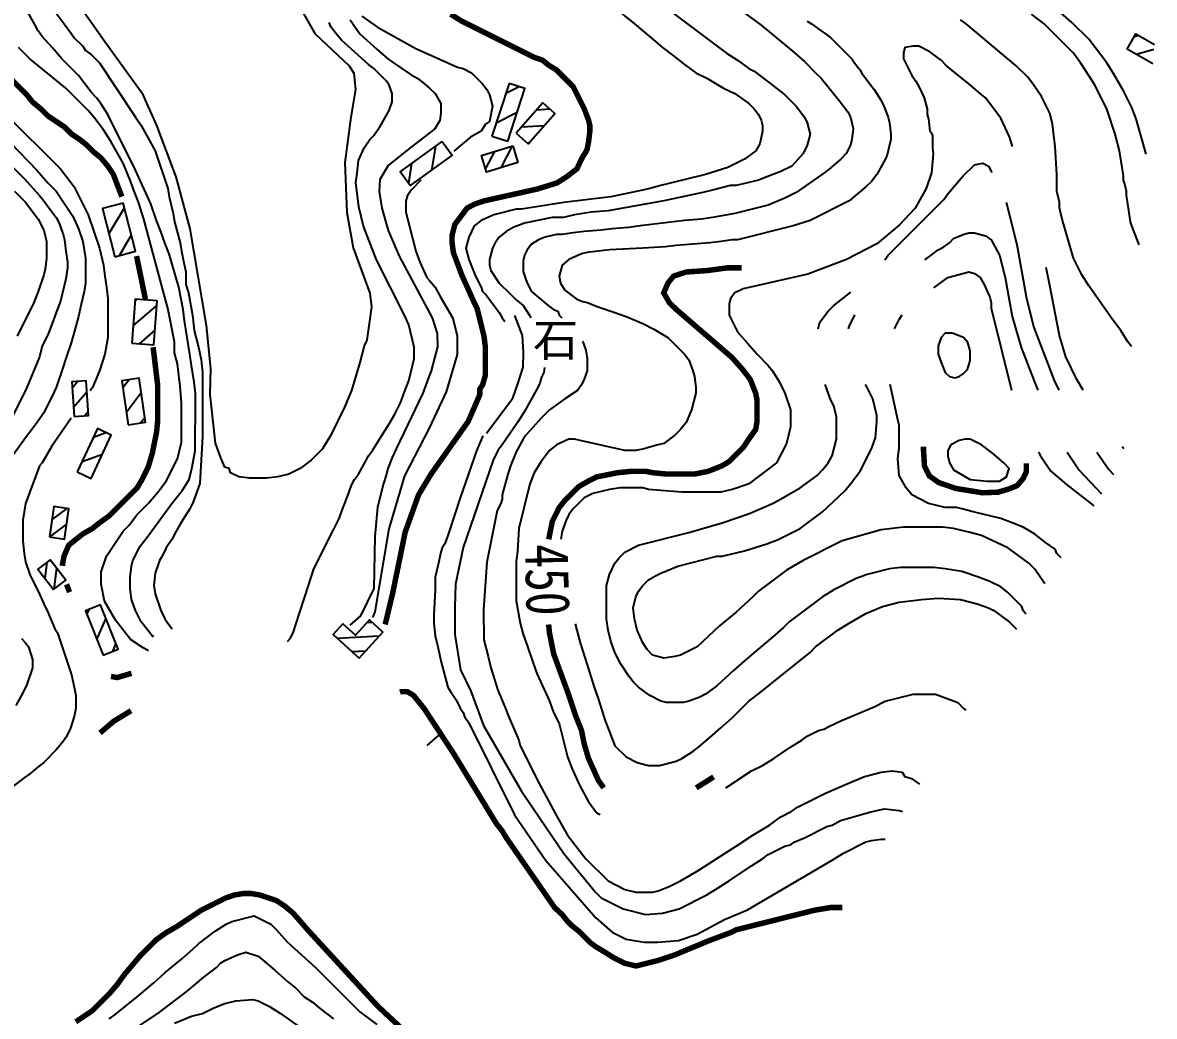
# Model space of a CAD drawing. Extents: x 35515948 to 35520624, y 3302916 to 3308279.
# Drawn here: x 35518841 to 35519357, y 3303699 to 3304152 of the extents above; entities that cross this region are included whole.
import ezdxf
from ezdxf.enums import TextEntityAlignment as Align

# ---------------------------------------------------------------- set-up
doc = ezdxf.new("R2010")
doc.units = 0
doc.header["$LTSCALE"] = 10000
doc.header["$MEASUREMENT"] = 0
doc.layers.get('0').update_dxf_attribs({"linetype": 'CONTINUOUS'})
for name, color, linetype in [('2113', 7, 'CONTINUOUS'), ('3170', 7, 'CONTINUOUS'), ('8112', 34, 'CONTINUOUS'), ('8130', 34, 'CONTINUOUS'), ('HY_DX_DGXZ', 3, 'CONTINUOUS')]:
    doc.layers.add(name, color=color, linetype=linetype)
doc.styles.add('正等线体', font='simhei.ttf', dxfattribs={"width": 0.8})
doc.styles.add('细等线体', font='')
doc.styles.get('细等线体').set_extended_font_data('文鼎CS细等线')
doc.linetypes.add('DK10', pattern='A,0.1,[1,LT.SHX,S=0.1,R=0,X=0,Y=0],0.1', length=0.2)

# ---------------------------------------------------------------- blocks, each defined once
blk = doc.blocks.new('1002')
blk.add_lwpolyline([(0, 0), (0.8, 0)])

msp = doc.modelspace()

# ---------------------------------------------------------------- linework, layer by layer
at = {"layer": '2113', "linetype": 'Continuous', "ltscale": 0.005}
for p, q in [((35519349.95, 3304145.88), (35519347.91, 3304145.32)), ((35519356.85, 3304139.45), (35519348.83, 3304137.24)), ((35519061.51, 3304119.54), (35519067.5, 3304122.59)), ((35519057.13, 3304106.1), (35519066.63, 3304110.93)), ((35519075.56, 3304112.03), (35519081.48, 3304112.4)), ((35519068.71, 3304104.25), (35519079.09, 3304104.9)), ((35519029.4, 3304095.34), (35519027.63, 3304084.6)), ((35519064.43, 3304095.55), (35519059.16, 3304085.66)), ((35519071.16, 3304097.05), (35519072.23, 3304097.12)), ((35519056.36, 3304093.09), (35519052.18, 3304085.25)), ((35519018.54, 3304087.56), (35519017.07, 3304078.6)), ((35518880.62, 3304055.51), (35518887.63, 3304067.43)), ((35518885.37, 3304045.64), (35518890.86, 3304054.99)), ((35518891.58, 3304013.54), (35518902.42, 3304022.87)), ((35518892.43, 3304024.87), (35518893.36, 3304025.67)), ((35518894.49, 3304005.45), (35518901.57, 3304011.54)), ((35518863.92, 3303985.54), (35518866.32, 3303988.28)), ((35518886.94, 3303985.47), (35518889.6, 3303989.01)), ((35518864.5, 3303976.6), (35518870.6, 3303983.54)), ((35518888.52, 3303974.14), (35518895.32, 3303983.16)), ((35518869.43, 3303972.59), (35518871.18, 3303974.59)), ((35518895.04, 3303969.35), (35518896.91, 3303971.83)), ((35518873.57, 3303962.92), (35518879.21, 3303964.98)), ((35518868.39, 3303951.75), (35518877.64, 3303955.13)), ((35518854.59, 3303925.18), (35518861.58, 3303930.41)), ((35518853.53, 3303917.38), (35518861.38, 3303923.25)), ((35518852.32, 3303905.85), (35518851.37, 3303898.51)), ((35518856.71, 3303903.32), (35518855.45, 3303893.48)), ((35518860.76, 3303898.08), (35518860.69, 3303897.53)), ((35518870.6, 3303882.07), (35518871.61, 3303884.41)), ((35518875.15, 3303870.63), (35518879.24, 3303880.12)), ((35518998.27, 3303878.45), (35519000.51, 3303878.57)), ((35518984.54, 3303871.33), (35519003.82, 3303872.29)), ((35518882.32, 3303865.25), (35518883.79, 3303868.68)), ((35518991.28, 3303865.23), (35518997.71, 3303865.55))]:
    msp.add_line(p, q, dxfattribs=at)
msp.add_lwpolyline([(35519356.35, 3304132.97), (35519344.66, 3304139.61), (35519348.65, 3304146.62), (35519357.03, 3304141.86)], dxfattribs=at)
for points in [[(35519055.17, 3304100.06), (35519062.33, 3304097.72), (35519070.15, 3304121.73), (35519062.98, 3304124.06)], [(35519066.21, 3304101.41), (35519071.73, 3304096.55), (35519083.85, 3304110.31), (35519078.33, 3304115.17)], [(35519032.52, 3304097.58), (35519037, 3304091.32), (35519017.81, 3304077.56), (35519013.33, 3304083.82)], [(35519064.62, 3304095.61), (35519066.93, 3304088.03), (35519052.66, 3304083.68), (35519050.35, 3304091.26)], [(35518883.32, 3304045.11), (35518892.78, 3304047.57), (35518887.07, 3304069.56), (35518877.61, 3304067.11)], [(35518890.99, 3304005.71), (35518901.08, 3304004.95), (35518902.58, 3304024.98), (35518892.49, 3304025.74)], [(35518864.78, 3303972.29), (35518871.31, 3303972.72), (35518870.28, 3303988.54), (35518863.76, 3303988.11)], [(35518889.31, 3303968.55), (35518897.21, 3303969.65), (35518894.41, 3303989.69), (35518886.5, 3303988.58)], [(35518866.19, 3303947.02), (35518872.51, 3303944.08), (35518881.68, 3303963.83), (35518875.36, 3303966.77)], [(35518853.46, 3303917.4), (35518860.39, 3303916.39), (35518862.4, 3303930.29), (35518855.47, 3303931.3)], [(35518855.33, 3303893.39), (35518861, 3303897.77), (35518853.84, 3303907.04), (35518848.17, 3303902.65)], [(35518877.98, 3303863.53), (35518884.77, 3303866.23), (35518876.72, 3303886.45), (35518869.93, 3303883.75)], [(35518994.66, 3303862.17), (35519005.45, 3303874.09), (35518999.34, 3303879.63), (35518992.97, 3303872.59), (35518987.19, 3303877.82), (35518982.77, 3303872.94)]]:
    msp.add_lwpolyline(points, close=True, dxfattribs=at)
at = {"layer": '3170', "linetype": 'DK10', "ltscale": 0.005, "flags": 128}
msp.add_lwpolyline([(35519052.73, 3303964.62), (35519064.62, 3303980.71), (35519067.05, 3303987.64), (35519069.3, 3303994.75), (35519069.58, 3304001.5), (35519069.02, 3304009.17), (35519065.56, 3304018.34)], dxfattribs=at)
at = {"layer": 'HY_DX_DGXZ', "linetype": 'Continuous', "ltscale": 0.005, "flags": 128}
for points, elevation in [([(35519353.24, 3304091.86), (35519348.7, 3304107.98), (35519346.8, 3304113.06), (35519342.99, 3304120.68), (35519338.54, 3304128.3), (35519335.37, 3304133.38), (35519327.11, 3304144.18), (35519319.49, 3304151.8), (35519314.41, 3304156.24), (35519296.63, 3304169.58), (35519294.09, 3304170.85), (35519286.47, 3304175.93), (35519271.23, 3304187.36), (35519262.34, 3304194.34), (35519259.8, 3304196.88), (35519257.26, 3304199.42), (35519252.74, 3304204.46), (35519227.28, 3304226.47)], 430), ([(35519160.11, 3304163.86), (35519177.89, 3304150.53), (35519191.86, 3304139.1), (35519197.57, 3304134.02), (35519202.65, 3304128.94), (35519205.19, 3304126.4), (35519213.45, 3304116.24), (35519217.26, 3304111.16), (35519218.53, 3304108.62), (35519219.8, 3304103.54), (35519219.16, 3304098.46), (35519218.53, 3304095.92), (35519216.62, 3304092.11), (35519214.08, 3304089.57), (35519209, 3304085.12), (35519206.46, 3304083.22), (35519193.76, 3304074.33), (35519188.68, 3304071.79), (35519181.06, 3304068.61), (35519165.82, 3304064.8), (35519155.66, 3304062.9), (35519150.58, 3304062.26), (35519142.96, 3304061.63), (35519137.88, 3304060.99), (35519132.8, 3304060.36), (35519127.72, 3304059.72), (35519122.64, 3304059.09), (35519117.56, 3304058.45), (35519109.94, 3304057.82), (35519104.86, 3304057.18), (35519097.24, 3304056.55), (35519092.16, 3304055.91), (35519087.08, 3304055.28), (35519084.54, 3304055.28), (35519079.46, 3304054.01), (35519076.29, 3304052.74), (35519073.11, 3304050.83), (35519071.21, 3304048.29), (35519069.94, 3304045.75), (35519069.3, 3304043.21), (35519069.3, 3304038.13), (35519071.21, 3304033.05), (35519073.11, 3304029.24), (35519080.73, 3304022.89), (35519083.27, 3304020.99), (35519085.18, 3304020.35), (35519085.81, 3304018.45), (35519086.96, 3304017.17)], 440), ([(35519109.94, 3304159.42), (35519120.1, 3304151.16), (35519127.72, 3304144.81), (35519132.8, 3304140.37), (35519137.88, 3304136.56), (35519142.96, 3304132.75), (35519148.04, 3304128.94), (35519153.12, 3304126.4), (35519160.74, 3304121.95), (35519165.82, 3304119.41), (35519172.17, 3304114.97), (35519174.71, 3304112.43), (35519176.62, 3304109.89), (35519177.89, 3304107.35), (35519178.52, 3304104.81), (35519178.52, 3304102.27), (35519177.25, 3304096.55), (35519175.35, 3304093.38), (35519170.27, 3304089.57), (35519162.65, 3304085.76), (35519152.49, 3304082.58), (35519132.17, 3304077.5), (35519127.09, 3304076.23), (35519124.55, 3304075.6), (35519109.31, 3304072.42), (35519104.23, 3304071.79), (35519099.15, 3304071.15), (35519094.07, 3304070.52), (35519088.99, 3304069.88), (35519083.91, 3304069.25), (35519076.29, 3304067.98), (35519068.67, 3304066.71), (35519066.13, 3304066.71), (35519055.97, 3304064.17), (35519050.25, 3304061.63), (35519047.08, 3304059.09), (35519044.54, 3304054.01), (35519043.27, 3304048.93), (35519044.54, 3304043.85), (35519047.71, 3304036.23), (35519050.25, 3304031.15), (35519050.89, 3304029.24), (35519052.16, 3304027.97), (35519054.7, 3304024.8), (35519058.51, 3304019.72), (35519059.78, 3304017.18), (35519060.95, 3304015.6)], 430), ([(35519134.07, 3304158.78), (35519162.01, 3304137.83), (35519167.09, 3304134.65), (35519172.17, 3304130.84), (35519174.71, 3304129.57), (35519177.25, 3304127.67), (35519182.97, 3304123.22), (35519188.68, 3304118.78), (35519193.76, 3304113.7), (35519197.57, 3304108.62), (35519198.84, 3304106.08), (35519200.11, 3304101), (35519198.84, 3304095.92), (35519196.94, 3304092.11), (35519191.86, 3304086.39), (35519186.78, 3304083.85), (35519181.7, 3304081.95), (35519176.62, 3304080.04), (35519171.54, 3304078.77), (35519166.46, 3304077.5), (35519163.92, 3304077.5), (35519156.3, 3304075.6), (35519151.22, 3304074.33), (35519133.44, 3304070.52), (35519125.82, 3304069.25), (35519115.66, 3304067.34), (35519108.04, 3304066.07), (35519100.42, 3304065.44), (35519092.8, 3304064.17), (35519087.72, 3304062.9), (35519082.64, 3304062.9), (35519069.94, 3304060.36), (35519064.86, 3304058.45), (35519061.68, 3304056.55), (35519058.51, 3304054.01), (35519056.6, 3304051.47), (35519055.33, 3304048.93), (35519054.06, 3304043.85), (35519054.06, 3304041.31), (35519054.7, 3304038.77), (35519058.51, 3304033.05), (35519063.59, 3304027.97), (35519066.13, 3304025.43), (35519069.3, 3304022.89), (35519072.1, 3304018.6), (35519072.94, 3304017.17)], 435), ([(35519198.84, 3304152.43), (35519200.75, 3304151.16), (35519205.19, 3304147.99), (35519207.1, 3304146.72), (35519209.64, 3304144.81), (35519219.16, 3304135.29), (35519220.43, 3304133.38), (35519222.34, 3304130.84), (35519222.97, 3304130.21), (35519223.61, 3304128.94), (35519227.42, 3304123.86), (35519229.32, 3304121.32), (35519232.5, 3304116.24), (35519233.77, 3304113.7), (35519235.67, 3304108.62), (35519236.31, 3304106.08), (35519236.94, 3304101), (35519236.94, 3304098.46), (35519235.04, 3304090.84), (35519233.77, 3304088.3), (35519230.59, 3304082.58), (35519228.05, 3304079.41), (35519225.51, 3304076.87), (35519217.89, 3304070.52), (35519200.11, 3304061.63), (35519192.49, 3304059.09), (35519167.09, 3304052.74), (35519164.55, 3304052.74), (35519159.47, 3304052.1), (35519154.39, 3304051.47), (35519146.77, 3304050.83), (35519139.15, 3304050.2), (35519134.07, 3304049.56), (35519123.91, 3304048.93), (35519108.67, 3304048.29), (35519103.59, 3304047.66), (35519098.51, 3304047.02), (35519095.97, 3304046.39), (35519090.26, 3304043.85), (35519087.08, 3304041.31), (35519085.81, 3304036.23), (35519086.45, 3304033.05), (35519088.35, 3304029.88), (35519093.43, 3304026.07), (35519095.97, 3304024.8), (35519098.51, 3304024.16), (35519103.59, 3304022.26), (35519111.21, 3304019.72), (35519116.29, 3304017.81), (35519123.91, 3304014.64), (35519128.99, 3304012.1), (35519135.34, 3304008.29), (35519142.96, 3304000.67), (35519144.87, 3303998.13), (35519146.77, 3303993.05), (35519147.41, 3303990.51), (35519148.04, 3303985.43), (35519148.04, 3303982.89), (35519146.14, 3303975.27), (35519143.6, 3303969.55), (35519141.06, 3303966.38), (35519138.52, 3303963.84), (35519133.44, 3303960.03), (35519130.9, 3303959.39), (35519126.45, 3303958.12), (35519124.55, 3303957.49), (35519120.74, 3303956.85), (35519115.66, 3303956.85), (35519095.34, 3303961.3), (35519092.8, 3303961.93), (35519090.26, 3303961.93), (35519084.54, 3303959.39), (35519081.37, 3303956.85), (35519077.56, 3303951.77), (35519074.38, 3303946.69), (35519072.48, 3303941.61), (35519067.4, 3303921.29), (35519066.76, 3303911.13), (35519066.13, 3303906.05), (35519066.13, 3303888.27), (35519068.03, 3303878.11), (35519069.3, 3303873.03), (35519071.21, 3303867.95), (35519073.75, 3303860.33), (35519075.65, 3303855.25), (35519081.37, 3303842.55), (35519083.27, 3303837.47), (35519085.81, 3303832.39), (35519089.62, 3303817.15), (35519091.53, 3303812.07), (35519095.12, 3303804.33), (35519099.22, 3303796.77), (35519103, 3303791.73), (35519104.48, 3303790.93)], 445), ([(35519346.58, 3304004.13), (35519344.89, 3304006.38), (35519341.72, 3304011.46), (35519337.91, 3304016.54), (35519327.11, 3304031.78), (35519323.94, 3304036.86), (35519320.13, 3304044.48), (35519315.05, 3304062.26), (35519313.78, 3304067.34), (35519313.78, 3304069.88), (35519312.51, 3304074.96), (35519312.51, 3304082.58), (35519311.87, 3304095.28), (35519311.24, 3304100.36), (35519310.6, 3304105.44), (35519309.33, 3304110.52), (35519305.52, 3304118.14), (35519301.71, 3304123.86), (35519299.17, 3304127.03), (35519294.09, 3304132.11), (35519286.47, 3304138.46), (35519278.85, 3304144.81), (35519271.23, 3304151.16), (35519268.69, 3304153.07)], 445), ([(35519350.1, 3304050.58), (35519346.8, 3304059.09), (35519346.16, 3304060.99), (35519344.89, 3304069.25), (35519344.26, 3304073.06), (35519344.26, 3304074.96), (35519343.62, 3304078.14), (35519342.99, 3304080.04), (35519342.99, 3304081.95), (35519341.72, 3304089.57), (35519341.08, 3304093.38), (35519339.18, 3304101), (35519335.37, 3304112.43), (35519333.46, 3304116.24), (35519331.56, 3304120.05), (35519329.65, 3304123.86), (35519323.3, 3304133.38), (35519320.13, 3304137.83), (35519306.79, 3304151.16), (35519301.08, 3304155.61)], 435), ([(35519292.44, 3304095.27), (35519291.03, 3304099.67), (35519287.11, 3304108.26), (35519280.12, 3304117.51), (35519277.58, 3304119.41), (35519272.5, 3304123.86), (35519262.34, 3304132.11), (35519259.8, 3304134.65), (35519254.72, 3304138.46), (35519249.64, 3304141), (35519247.1, 3304141), (35519243.29, 3304140.37), (35519242.66, 3304137.83), (35519242.66, 3304135.29), (35519246.47, 3304127.67), (35519248.37, 3304125.13), (35519249.64, 3304122.59), (35519252.18, 3304117.51), (35519253.45, 3304112.43), (35519253.45, 3304109.89), (35519254.09, 3304107.98), (35519254.72, 3304102.27), (35519255.36, 3304101.63), (35519255.99, 3304100.36), (35519255.99, 3304094.65), (35519256.19, 3304092.01), (35519255.45, 3304083.32), (35519253.02, 3304076.13), (35519248.07, 3304067.26), (35519240.69, 3304059.41), (35519230.51, 3304051.01), (35519216.69, 3304043.81), (35519199.13, 3304037.09), (35519169.63, 3304030.51), (35519165.82, 3304028.61), (35519163.92, 3304026.07), (35519163.28, 3304023.53), (35519163.28, 3304018.45), (35519167.09, 3304010.83), (35519171.54, 3304005.75), (35519175.98, 3304000.67), (35519181.06, 3303995.59), (35519182.97, 3303993.05), (35519186.14, 3303987.97), (35519188.68, 3303982.89), (35519191.22, 3303975.27), (35519191.22, 3303967.65), (35519189.32, 3303960.03), (35519184.87, 3303951.14), (35519172.17, 3303941.61), (35519167.09, 3303939.71), (35519164.55, 3303939.07), (35519159.47, 3303937.8), (35519141.69, 3303937.8), (35519134.07, 3303938.44), (35519126.45, 3303939.07), (35519123.91, 3303939.71), (35519113.75, 3303939.71), (35519108.67, 3303939.07), (35519101.05, 3303937.17), (35519097.24, 3303935.26), (35519092.16, 3303930.18), (35519090.26, 3303927.64), (35519088.99, 3303925.1), (35519087.08, 3303920.02), (35519086.48, 3303916.43)], 455), ([(35518831.81, 3304090.84), (35518841.97, 3304080.68), (35518848.96, 3304073.06), (35518850.86, 3304070.52), (35518854.67, 3304065.44), (35518856.58, 3304062.9), (35518857.85, 3304060.36), (35518859.75, 3304055.28), (35518860.39, 3304052.74), (35518861.02, 3304047.66), (35518861.66, 3304042.58), (35518861.66, 3304040.04), (35518861.02, 3304034.96), (35518858.48, 3304024.8), (35518856.58, 3304019.72), (35518854.67, 3304014.64), (35518852.77, 3304009.56), (35518850.23, 3304004.48), (35518848.96, 3303999.4), (35518845.78, 3303991.78), (35518842.61, 3303984.16), (35518836.26, 3303971.46)], 440), ([(35519234.16, 3304043.74), (35519235.67, 3304045.75), (35519238.21, 3304048.29), (35519261.07, 3304071.15), (35519262.98, 3304073.69), (35519269.96, 3304081.95), (35519275.04, 3304087.03), (35519278.85, 3304087.66), (35519281.39, 3304086.39), (35519282.96, 3304083.53)], 460), ([(35519289.43, 3304069.97), (35519294.3, 3304050.73), (35519298.69, 3304025.98), (35519302.15, 3304012.9), (35519311.3, 3303988.71), (35519313.51, 3303984.32)], 460), ([(35519252.4, 3304043.74), (35519255.35, 3304045.78), (35519258.53, 3304048.29), (35519261.07, 3304049.56), (35519263.61, 3304051.47), (35519265.52, 3304053.37), (35519269.96, 3304055.28), (35519272.5, 3304055.91), (35519275.04, 3304055.91), (35519280.12, 3304054.64), (35519282.66, 3304052.74), (35519286.47, 3304045.75), (35519289.01, 3304035.59), (35519290.92, 3304025.43), (35519292.19, 3304017.81), (35519296.26, 3304003.75), (35519302.15, 3303988.9), (35519303.98, 3303984.32)], 465), ([(35519256.55, 3304030.97), (35519261.07, 3304034.32), (35519262.98, 3304035.59), (35519267.42, 3304036.86), (35519272.5, 3304038.13), (35519275.04, 3304037.5), (35519277.58, 3304035.59), (35519279.49, 3304032.42), (35519282.03, 3304026.7), (35519282.66, 3304024.16), (35519282.66, 3304021.62), (35519291.93, 3303984.32)], 470), ([(35519324.55, 3303984.32), (35519321.67, 3303989.18), (35519316.72, 3303999.54), (35519313.82, 3304009.16), (35519309.34, 3304031.95), (35519307.67, 3304040.14)], 455), ([(35519203.8, 3304012.22), (35519204.56, 3304015.27), (35519208.37, 3304020.35), (35519210.91, 3304022.89), (35519218.68, 3304029)], 460), ([(35519217.61, 3304012.22), (35519217.89, 3304013.37), (35519220.5, 3304018.59)], 465), ([(35519238.59, 3304012.22), (35519239.48, 3304014), (35519240.75, 3304016.54), (35519242.03, 3304018.59)], 470), ([(35519096.42, 3304006.6), (35519096.61, 3304006.38), (35519097.88, 3304002.57), (35519098.51, 3303998.76), (35519098.51, 3303993.05), (35519097.24, 3303989.24), (35519095.97, 3303986.7), (35519094.07, 3303984.16), (35519088.35, 3303980.35), (35519081.37, 3303975.27), (35519077.56, 3303971.46), (35519072.48, 3303965.74), (35519070.57, 3303963.84), (35519069.3, 3303961.93), (35519066.13, 3303956.22), (35519063.59, 3303949.87), (35519062.32, 3303946.06), (35519059.78, 3303936.53), (35519059.78, 3303934.63), (35519059.14, 3303932.72), (35519057.53, 3303929.4), (35519052.86, 3303905.86), (35519051.37, 3303884.19), (35519051.52, 3303870.49), (35519053.43, 3303862.87), (35519054.7, 3303857.79), (35519057.87, 3303847.63), (35519061.05, 3303840.01), (35519062.95, 3303834.93), (35519067.4, 3303824.77), (35519068.03, 3303822.23), (35519073.11, 3303812.07), (35519075.65, 3303806.99), (35519085.18, 3303789.21), (35519089.62, 3303781.59), (35519097.88, 3303770.8), (35519108.04, 3303760.64), (35519115.66, 3303756.83), (35519120.74, 3303755.56), (35519128.36, 3303755.56), (35519130.9, 3303756.19), (35519135.98, 3303758.1), (35519141.06, 3303760.64), (35519148.68, 3303765.08), (35519153.76, 3303768.26), (35519161.38, 3303773.34), (35519166.46, 3303776.51), (35519174.08, 3303781.59), (35519181.7, 3303786.04), (35519186.78, 3303789.85), (35519191.86, 3303792.39), (35519194.4, 3303794.29), (35519202.02, 3303798.1), (35519207.1, 3303800.64), (35519217.26, 3303805.09), (35519224.88, 3303808.26), (35519232.5, 3303810.17), (35519237.58, 3303810.8), (35519242.02, 3303810.17), (35519243.29, 3303808.26), (35519246.29, 3303807.33), (35519249.99, 3303804.71)], 440), ([(35519079.15, 3303994.6), (35519078.83, 3303992.41), (35519077.56, 3303989.87), (35519076.92, 3303987.33), (35519075.65, 3303984.79), (35519069.94, 3303974.63), (35519066.76, 3303969.55), (35519059.78, 3303959.39), (35519057.87, 3303956.85), (35519055.63, 3303952.32), (35519042.07, 3303912.63), (35519038.6, 3303895.93), (35519038.29, 3303885.22), (35519038.29, 3303872.93), (35519040.81, 3303856.87), (35519045.54, 3303847.1), (35519051.37, 3303831.52), (35519068.65, 3303801.63), (35519087.89, 3303773.24), (35519102.32, 3303755.56), (35519104.86, 3303753.02), (35519115.02, 3303747.94), (35519125.18, 3303745.4), (35519132.8, 3303746.03), (35519140.42, 3303747.94), (35519153.12, 3303754.29), (35519158.2, 3303757.46), (35519163.28, 3303760.64), (35519173.44, 3303767.62), (35519178.52, 3303770.8), (35519181.06, 3303772.7), (35519188.68, 3303776.51), (35519191.22, 3303777.15), (35519193.13, 3303778.42), (35519197.57, 3303780.32), (35519207.73, 3303785.4), (35519210.27, 3303786.04), (35519213.98, 3303788.27), (35519227.8, 3303792.2), (35519233.97, 3303793.5), (35519240.69, 3303792.76), (35519242.22, 3303792.3)], 435), ([(35519298.49, 3303882.2), (35519297.27, 3303883.83), (35519296.63, 3303885.73), (35519292.82, 3303889.54), (35519290.28, 3303892.08), (35519287.11, 3303894.62), (35519282.03, 3303897.16), (35519276.95, 3303899.07), (35519269.33, 3303901.61), (35519261.71, 3303902.88), (35519256.63, 3303903.51), (35519241.39, 3303903.51), (35519236.31, 3303902.88), (35519226.15, 3303900.34), (35519221.07, 3303898.43), (35519210.91, 3303893.35), (35519205.83, 3303890.18), (35519190.59, 3303878.75), (35519188.05, 3303876.21), (35519182.97, 3303871.76), (35519175.35, 3303865.41), (35519170.27, 3303860.97), (35519165.19, 3303856.52), (35519157.57, 3303849.54), (35519152.49, 3303845.73), (35519149.95, 3303844.46), (35519144.87, 3303842.55), (35519142.33, 3303841.92), (35519134.71, 3303841.92), (35519132.17, 3303842.55), (35519127.09, 3303845.09), (35519122.01, 3303848.9), (35519119.47, 3303851.44), (35519117.56, 3303853.98), (35519113.75, 3303859.7), (35519111.21, 3303864.78), (35519109.31, 3303869.86), (35519108.04, 3303874.94), (35519107.4, 3303880.02), (35519107.4, 3303895.26), (35519108.67, 3303900.34), (35519111.21, 3303905.42), (35519113.12, 3303907.96), (35519115.66, 3303910.5), (35519122.01, 3303913.67), (35519144.87, 3303919.39), (35519160.11, 3303923.83), (35519167.73, 3303926.37), (35519172.81, 3303928.28), (35519182.97, 3303932.72), (35519185.51, 3303933.99), (35519195.67, 3303939.71), (35519203.29, 3303945.42), (35519205.83, 3303947.96), (35519208.37, 3303951.14), (35519210.27, 3303954.31), (35519212.18, 3303961.93), (35519212.18, 3303972.09), (35519210.91, 3303977.17), (35519209.64, 3303979.71), (35519207.73, 3303984.79), (35519206.96, 3303986.85)], 460), ([(35519307.14, 3303896.01), (35519304.25, 3303900.34), (35519302.35, 3303902.88), (35519299.81, 3303905.42), (35519294.73, 3303909.23), (35519290.28, 3303912.4), (35519278.22, 3303918.12), (35519273.14, 3303919.39), (35519265.52, 3303921.29), (35519260.44, 3303921.93), (35519242.66, 3303921.93), (35519237.58, 3303921.29), (35519232.5, 3303920.66), (35519214.72, 3303915.58), (35519196.94, 3303906.69), (35519189.32, 3303902.24), (35519176.62, 3303892.72), (35519174.08, 3303890.18), (35519166.46, 3303883.19), (35519158.84, 3303876.84), (35519148.68, 3303867.32), (35519141.06, 3303863.51), (35519138.52, 3303862.87), (35519133.44, 3303862.24), (35519128.36, 3303863.51), (35519125.82, 3303866.05), (35519123.91, 3303869.22), (35519121.37, 3303874.94), (35519120.1, 3303880.02), (35519119.47, 3303885.1), (35519120.74, 3303890.18), (35519122.01, 3303892.72), (35519123.91, 3303895.26), (35519126.45, 3303897.8), (35519129.63, 3303899.7), (35519132.17, 3303900.97), (35519139.79, 3303904.15), (35519157.57, 3303908.59), (35519160.11, 3303908.59), (35519170.27, 3303911.13), (35519180.43, 3303914.31), (35519185.51, 3303916.21), (35519195.67, 3303921.29), (35519205.83, 3303928.91), (35519215.99, 3303938.44), (35519218.53, 3303941.61), (35519222.97, 3303947.33), (35519228.05, 3303957.49), (35519229.96, 3303962.57), (35519230.59, 3303970.19), (35519230.59, 3303972.73), (35519228.69, 3303980.35), (35519226.15, 3303985.43), (35519225.32, 3303986.85)], 465), ([(35519314.54, 3303907.83), (35519312.51, 3303909.86), (35519311.87, 3303911.77), (35519307.43, 3303914.94), (35519302.35, 3303918.75), (35519297.27, 3303921.93), (35519292.19, 3303923.83), (35519287.11, 3303925.74), (35519274.41, 3303928.91), (35519269.33, 3303930.18), (35519266.79, 3303930.82), (35519261.71, 3303930.82), (35519254.09, 3303932.72), (35519246.47, 3303936.53), (35519243.93, 3303939.71), (35519240.75, 3303945.42), (35519240.12, 3303953.04), (35519240.75, 3303958.12), (35519240.75, 3303968.28), (35519240.12, 3303970.82), (35519236.56, 3303986.85)], 470), ([(35519051.06, 3303963.52), (35519048.1, 3303956.58), (35519040.73, 3303935.26), (35519040.09, 3303933.36), (35519038.82, 3303929.55), (35519035.01, 3303918.12), (35519033.74, 3303914.31), (35519032.47, 3303912.4), (35519031.84, 3303910.5), (35519030.57, 3303904.78), (35519029.3, 3303899.07), (35519029.3, 3303897.16), (35519029.3, 3303893.35), (35519028.66, 3303881.92), (35519028.66, 3303878.11), (35519029.3, 3303872.4), (35519030.57, 3303866.68), (35519031.84, 3303860.97), (35519035.01, 3303848.9), (35519036.28, 3303847), (35519038.82, 3303843.19), (35519040.73, 3303839.38), (35519042, 3303837.47), (35519042.63, 3303835.57), (35519044.64, 3303832.73), (35519065.47, 3303790.79), (35519079.76, 3303769.97), (35519102.55, 3303743.81), (35519109.93, 3303737.37), (35519116.37, 3303734.19), (35519124.5, 3303732.7), (35519130.66, 3303732.7), (35519140.1, 3303733.45), (35519148.69, 3303736.34), (35519161.11, 3303743.07), (35519171.67, 3303747.46), (35519210.27, 3303770.16), (35519215.35, 3303773.34), (35519225.51, 3303778.42), (35519228.05, 3303779.05), (35519232.5, 3303779.69), (35519234.32, 3303779.69)], 430), ([(35519304.24, 3303956.04), (35519305.13, 3303954.34), (35519309.8, 3303947.43), (35519317, 3303941.26), (35519329.43, 3303931.63)], 470), ([(35519317.3, 3303956.04), (35519322.7, 3303947.89), (35519332.87, 3303937.11)], 465), ([(35519330.86, 3303956.04), (35519336.33, 3303948.17), (35519338.34, 3303945.85)], 460), ([(35519343.05, 3303957.54), (35519342.41, 3303958.39)], 455), ([(35519093.02, 3303877.79), (35519095.34, 3303869.22), (35519098.51, 3303859.06), (35519101.69, 3303848.9), (35519103.59, 3303843.82), (35519106.77, 3303833.66), (35519108.67, 3303828.58), (35519111.21, 3303822.23), (35519116.29, 3303817.15), (35519121.37, 3303814.61), (35519126.45, 3303813.34), (35519131.53, 3303813.34), (35519139.15, 3303815.25), (35519141.69, 3303816.52), (35519146.77, 3303819.69), (35519149.31, 3303821.6), (35519154.39, 3303826.04), (35519159.47, 3303830.49), (35519164.55, 3303834.93), (35519172.17, 3303842.55), (35519177.25, 3303846.36), (35519187.41, 3303854.62), (35519200.11, 3303864.78), (35519202.65, 3303867.32), (35519212.81, 3303874.94), (35519217.89, 3303878.11), (35519225.51, 3303882.56), (35519233.13, 3303885.73), (35519240.75, 3303887.64), (35519245.83, 3303888.27), (35519250.91, 3303888.91), (35519258.53, 3303889.54), (35519268.69, 3303888.91), (35519276.31, 3303887), (35519281.39, 3303885.1), (35519283.93, 3303883.83), (35519290.92, 3303878.75), (35519294.25, 3303875.42)], 455), ([(35519161.72, 3303803.08), (35519173.44, 3303810.8), (35519178.52, 3303813.34), (35519183.6, 3303816.52), (35519191.22, 3303821.6), (35519196.3, 3303824.77), (35519198.84, 3303826.68), (35519203.92, 3303829.22), (35519206.46, 3303829.85), (35519209, 3303831.12), (35519214.08, 3303833.66), (35519221.7, 3303836.84), (35519229.32, 3303840.01), (35519234.4, 3303842.55), (35519247.1, 3303845.73), (35519257.26, 3303845.73), (35519267.42, 3303841.92), (35519269.96, 3303839.38), (35519271.11, 3303838.46)], 445), ([(35518880.71, 3303697.77), (35518883.25, 3303699.68), (35518893.41, 3303707.93), (35518901.03, 3303714.28), (35518906.11, 3303718.73), (35518913.73, 3303725.08), (35518918.81, 3303729.52), (35518921.35, 3303732.06), (35518928.97, 3303737.78), (35518934.05, 3303740.95), (35518936.59, 3303742.22), (35518946.75, 3303744.76), (35518954.37, 3303740.95), (35518956.91, 3303738.41), (35518961.99, 3303732.7), (35518974.69, 3303721.27), (35518979.77, 3303716.19), (35518995.01, 3303700.95), (35519002.63, 3303695.23)], 430), ([(35518910.55, 3303695.87), (35518918.17, 3303699.04), (35518923.25, 3303700.31), (35518928.33, 3303702.85), (35518933.41, 3303704.76), (35518938.49, 3303706.03), (35518946.11, 3303706.66), (35518948.65, 3303706.03), (35518953.73, 3303703.49), (35518958.81, 3303700.31), (35518976.59, 3303687.61)], 440)]:
    msp.add_lwpolyline(points, dxfattribs=dict(at, elevation=elevation))
at = {"layer": 'HY_DX_DGXZ', "linetype": 'Continuous', "ltscale": 0.005, "const_width": 2.5, "elevation": 425}
for points in [[(35518886.49, 3304072.46), (35518882.61, 3304082.58), (35518880.07, 3304086.39), (35518876.9, 3304090.2), (35518873.72, 3304092.74), (35518870.55, 3304095.92), (35518867.37, 3304098.46), (35518863.56, 3304101), (35518860.39, 3304104.17), (35518852.77, 3304109.25), (35518849.59, 3304112.43), (35518845.78, 3304115.6), (35518843.24, 3304118.78), (35518836.89, 3304125.13), (35518826.73, 3304137.83), (35518824.83, 3304141), (35518817.84, 3304150.53), (35518815.3, 3304156.24), (35518812.13, 3304161.96), (35518810.86, 3304165.13), (35518809.63, 3304167.24)], [(35519036.28, 3304155.61), (35519041.36, 3304152.43), (35519043.9, 3304151.16), (35519048.98, 3304148.62), (35519074.38, 3304135.92), (35519078.19, 3304134.65), (35519081.37, 3304132.11), (35519084.54, 3304130.21), (35519092.16, 3304122.59), (35519097.24, 3304112.43), (35519099.15, 3304107.35), (35519099.78, 3304104.81), (35519099.78, 3304102.27), (35519099.15, 3304097.19), (35519098.51, 3304094.01), (35519097.88, 3304092.74), (35519096.61, 3304090.84), (35519095.34, 3304088.3), (35519093.92, 3304085.19), (35519089.48, 3304081.71), (35519084.85, 3304078.74), (35519075.87, 3304075.95), (35519051.52, 3304070.52), (35519047.71, 3304069.25), (35519043.9, 3304067.34), (35519038.19, 3304059.72), (35519036.92, 3304054.64), (35519036.92, 3304052.1), (35519037.55, 3304047.02), (35519039.46, 3304041.94), (35519041.36, 3304036.86), (35519047.08, 3304024.16), (35519048.35, 3304021.62), (35519051.52, 3304008.92), (35519052.16, 3304003.84), (35519052.16, 3303991.14), (35519050.89, 3303986.7), (35519049.62, 3303984.79), (35519049.62, 3303982.25), (35519047.53, 3303977.41), (35519044.31, 3303970), (35519027.39, 3303946.06), (35519021.68, 3303936.53), (35519015.59, 3303919.56), (35519009.92, 3303891.83), (35519006.49, 3303877.53)], [(35518897.23, 3304025.74), (35518893.19, 3304045.4)], [(35518859.42, 3303904.24), (35518859.44, 3303904.95), (35518860.14, 3303908.7), (35518862.29, 3303913.67), (35518868.64, 3303918.75), (35518873.09, 3303921.29), (35518876.26, 3303923.83), (35518880.71, 3303927.01), (35518893.41, 3303939.71), (35518895.31, 3303942.88), (35518898.49, 3303949.23), (35518900.39, 3303955.58), (35518902.3, 3303965.11), (35518902.84, 3303970.54), (35518902.84, 3303986.29), (35518900.74, 3304003.85)], [(35518862.59, 3303892.23), (35518861.8, 3303894.57), (35518861.23, 3303895.78)]]:
    msp.add_lwpolyline(points, dxfattribs=at)
at = {"layer": 'HY_DX_DGXZ', "linetype": 'Continuous', "ltscale": 0.005}
for points, elevation in [([(35518901.03, 3303871.95), (35518900.33, 3303872.42), (35518895.31, 3303878.75), (35518892.77, 3303883.83), (35518890.87, 3303888.91), (35518890.23, 3303893.99), (35518890.23, 3303899.07), (35518890.87, 3303904.15), (35518891.5, 3303906.69), (35518893.41, 3303910.5), (35518894.68, 3303913.04), (35518898.09, 3303917.3), (35518909.19, 3303932.6), (35518914.14, 3303938.75), (35518917.12, 3303943.51), (35518918.34, 3303948.65), (35518919.83, 3303956.58), (35518920.08, 3303980.35), (35518920.08, 3303982.89), (35518919.44, 3303987.97), (35518918.17, 3303995.59), (35518917.54, 3304000.67), (35518916.27, 3304008.29), (35518915, 3304015.91), (35518914.36, 3304020.99), (35518912.46, 3304031.15), (35518908.01, 3304046.39), (35518906.11, 3304051.47), (35518904.2, 3304056.55), (35518902.3, 3304061.63), (35518899.76, 3304069.25), (35518892.77, 3304084.49), (35518880.07, 3304109.89), (35518876.9, 3304114.97), (35518874.99, 3304117.51), (35518872.45, 3304120.05), (35518866.74, 3304127.67), (35518859.12, 3304135.29), (35518854.67, 3304140.37), (35518850.23, 3304145.45), (35518848.32, 3304147.99), (35518847.05, 3304150.53), (35518840.07, 3304163.23)], 415), ([(35518964.45, 3304164.56), (35518974.39, 3304146.83), (35518990.14, 3304132.13), (35518992.26, 3304128.69), (35518992.92, 3304121.28), (35518990.81, 3304108.7), (35518988.03, 3304088.04), (35518989.09, 3304065.27), (35518991.87, 3304049.12), (35518999.55, 3304028.46), (35519000.21, 3304022.24), (35518998.18, 3304007.02), (35518996.91, 3304004.48), (35518995.01, 3303996.86), (35518991.2, 3303984.16), (35518988.02, 3303976.54), (35518981.67, 3303963.84), (35518977.86, 3303957.49), (35518972.78, 3303952.41), (35518967.7, 3303948.6), (35518962.62, 3303946.06), (35518957.54, 3303944.79), (35518952.46, 3303944.15), (35518944.84, 3303944.15), (35518939.76, 3303944.79), (35518935.95, 3303946.69), (35518935.32, 3303948.6), (35518933.41, 3303949.23), (35518931.62, 3303953.52), (35518929.11, 3303960.15), (35518926.73, 3303982.26), (35518926.99, 3303994.17), (35518925, 3304013.77), (35518917.59, 3304057.86), (35518911.23, 3304081.42), (35518902.49, 3304104.86), (35518896.27, 3304118.89), (35518878.66, 3304142.99), (35518865.42, 3304161.92)], 405), ([(35518856.57, 3304156.05), (35518860.58, 3304150.55), (35518863.56, 3304146.72), (35518864.83, 3304144.81), (35518868.64, 3304141), (35518869.91, 3304139.1), (35518872.45, 3304137.19), (35518876.26, 3304133.38), (35518892.77, 3304108.62), (35518895.31, 3304104.81), (35518898.49, 3304099.09), (35518901.66, 3304093.38), (35518907.38, 3304076.23), (35518908.01, 3304072.42), (35518909.92, 3304064.8), (35518910.55, 3304060.99), (35518913.09, 3304051.47), (35518913.73, 3304047.66), (35518914.36, 3304043.85), (35518915.63, 3304038.13), (35518915.63, 3304032.42), (35518916.9, 3304028.61), (35518918.17, 3304020.99), (35518918.81, 3304017.18), (35518919.44, 3304011.46), (35518921.35, 3304003.84), (35518922.62, 3303998.13), (35518923.25, 3303992.41), (35518923.28, 3303963.2), (35518921.98, 3303941.74), (35518918.8, 3303932.88), (35518917.54, 3303930.18), (35518915, 3303926.37), (35518913.09, 3303923.2), (35518911.19, 3303920.02), (35518909.28, 3303916.21), (35518906.74, 3303912.4), (35518904.84, 3303908.59), (35518903.57, 3303906.69), (35518901.66, 3303900.97), (35518901.03, 3303895.26), (35518901.66, 3303891.45), (35518904.2, 3303883.83), (35518906.11, 3303880.02), (35518907.38, 3303878.11), (35518909.48, 3303875.59)], 410), ([(35518961.95, 3303869.71), (35518963.26, 3303871.13), (35518964.53, 3303873.67), (35518965.8, 3303877.48), (35518971.51, 3303895.26), (35518974.05, 3303902.88), (35518982.94, 3303920.66), (35518985.48, 3303925.74), (35518987.39, 3303930.82), (35518989.29, 3303935.9), (35518991.2, 3303940.98), (35518992.47, 3303943.52), (35518994.37, 3303946.06), (35518997.55, 3303951.77), (35518998.82, 3303954.31), (35519000.72, 3303956.85), (35519003.9, 3303961.93), (35519008.34, 3303968.92), (35519010.88, 3303973.36), (35519013.42, 3303978.44), (35519015.33, 3303983.52), (35519017.23, 3303988.6), (35519019.77, 3303998.76), (35519019.77, 3304003.84), (35519017.23, 3304014), (35519015.22, 3304018.74), (35519002.61, 3304043.62), (35518996.62, 3304059.06), (35518994.42, 3304067.88), (35518993.16, 3304078.9), (35518993.74, 3304083.22), (35518994.37, 3304088.93), (35518996.91, 3304094.65), (35518999.45, 3304098.46), (35519001.36, 3304100.36), (35519003.9, 3304104.17), (35519005.17, 3304106.08), (35519008.34, 3304111.79), (35519009.61, 3304115.6), (35519009.61, 3304119.41), (35519008.34, 3304123.22), (35519007.07, 3304125.13), (35519001.36, 3304130.84), (35518998.82, 3304132.75), (35518991.2, 3304139.73), (35518986.75, 3304143.54), (35518983.58, 3304147.35), (35518981.67, 3304149.89), (35518981.04, 3304151.8)], 410), ([(35518990.56, 3304153.07), (35518995.01, 3304146.72), (35519002.63, 3304139.73), (35519007.71, 3304135.29), (35519010.25, 3304133.38), (35519017.87, 3304128.3), (35519021.04, 3304126.4), (35519023.58, 3304124.49), (35519026.76, 3304121.95), (35519029.3, 3304119.41), (35519031.84, 3304114.97), (35519031.84, 3304110.52), (35519031.41, 3304107.16), (35519029.18, 3304103.43), (35519017.05, 3304094.1), (35519007.9, 3304086.63), (35519003.98, 3304080.2), (35519003.7, 3304074.79), (35519004.92, 3304067.14), (35519007.9, 3304057.06), (35519012.85, 3304045.4), (35519027.87, 3304017.31), (35519030.11, 3304010.13), (35519030.39, 3304003.97), (35519027.39, 3303993.05), (35519025.49, 3303987.97), (35519023.58, 3303982.89), (35519011.52, 3303957.49), (35519009.61, 3303953.68), (35519007.71, 3303948.6), (35519007.07, 3303946.06), (35519005.66, 3303941.74), (35519002.96, 3303930.92), (35519001.75, 3303917.58), (35519001.28, 3303893.88), (35518995.31, 3303881.47), (35518990.44, 3303877.26)], 415), ([(35518995.87, 3304154.74), (35519002.96, 3304149.61), (35519020.5, 3304140), (35519039.46, 3304131.48), (35519042, 3304130.84), (35519045.81, 3304128.94), (35519050.89, 3304123.86), (35519052.79, 3304121.32), (35519054.06, 3304118.78), (35519055.33, 3304113.7), (35519054.06, 3304106.71), (35519052.16, 3304105.44), (35519050.25, 3304102.27), (35519045.41, 3304099.51), (35519037.74, 3304093.16)], 420), ([(35518898.57, 3303865.52), (35518896.13, 3303866.91), (35518890.44, 3303870.65), (35518883.53, 3303879.51), (35518878.59, 3303888.19), (35518877.1, 3303895.84), (35518877.1, 3303901.53), (35518879.52, 3303908.71), (35518887.06, 3303920.02), (35518889.6, 3303922.56), (35518893.41, 3303927.64), (35518898.49, 3303932.72), (35518902.93, 3303937.8), (35518906.74, 3303942.88), (35518911.82, 3303953.04), (35518913.73, 3303960.66), (35518913.73, 3303978.44), (35518913.09, 3303986.06), (35518912.46, 3303991.14), (35518911.82, 3303996.22), (35518910.55, 3304001.3), (35518910.55, 3304006.38), (35518907.38, 3304021.62), (35518906.11, 3304026.7), (35518896.58, 3304062.26), (35518894.04, 3304069.88), (35518892.14, 3304074.96), (35518890.23, 3304080.04), (35518887.06, 3304087.66), (35518881.34, 3304097.82), (35518878.17, 3304102.9), (35518873.72, 3304108.62), (35518871.18, 3304111.79), (35518861.02, 3304121.95), (35518858.48, 3304123.86), (35518844.51, 3304135.29), (35518839.43, 3304140.37)], 420), ([(35518833.08, 3304110.52), (35518858.48, 3304085.12), (35518862.93, 3304079.41), (35518864.83, 3304076.87), (35518871.18, 3304064.17), (35518873.72, 3304056.55), (35518876.26, 3304048.93), (35518878.17, 3304041.31), (35518878.8, 3304036.23), (35518879.44, 3304031.15), (35518880.07, 3304026.07), (35518880.07, 3304008.29), (35518878.8, 3304000.67), (35518876.26, 3303993.05), (35518873.09, 3303985.43), (35518872.03, 3303983.91)], 430), ([(35518827.37, 3304105.44), (35518847.69, 3304084.49), (35518852.77, 3304078.77), (35518856.58, 3304074.96), (35518864.2, 3304063.53), (35518866.74, 3304057.82), (35518868.64, 3304052.1), (35518869.28, 3304048.29), (35518869.91, 3304044.48), (35518869.91, 3304033.05), (35518869.28, 3304029.24), (35518868.01, 3304023.53), (35518866.74, 3304017.81), (35518863.56, 3304006.38), (35518861.02, 3303998.76), (35518859.75, 3303994.95), (35518856.58, 3303985.43), (35518854.67, 3303981.62), (35518852.77, 3303977.81), (35518850.86, 3303974), (35518847.05, 3303968.28), (35518842.61, 3303962.57), (35518834.35, 3303951.14)], 435), ([(35519022.78, 3304079.96), (35519018.5, 3304075.6), (35519016.6, 3304073.06), (35519015.96, 3304070.52), (35519015.96, 3304065.44), (35519020.41, 3304047.66), (35519022.31, 3304042.58), (35519025.49, 3304035.59), (35519026.76, 3304034.32), (35519029.3, 3304031.15), (35519031.6, 3304026.92), (35519037.29, 3304017.03), (35519039.25, 3304009.1), (35519039.25, 3304000.52), (35519034.31, 3303983.45), (35519026.47, 3303966.93), (35519015.37, 3303945.19), (35519008.18, 3303921.03), (35519001.75, 3303883.24), (35519000.78, 3303880.67)], 420), ([(35518837.53, 3304074.96), (35518842.61, 3304069.88), (35518848.32, 3304062.26), (35518850.86, 3304057.18), (35518852.13, 3304052.1), (35518852.13, 3304044.48), (35518851.5, 3304039.4), (35518850.86, 3304036.86), (35518848.32, 3304029.24), (35518846.42, 3304024.16), (35518838.8, 3304008.92)], 445), ([(35518863.43, 3303971.52), (35518854.61, 3303958.81), (35518850.23, 3303951.14), (35518848.96, 3303949.87), (35518842.61, 3303932.72), (35518841.97, 3303928.91), (35518841.34, 3303925.1), (35518841.34, 3303915.58), (35518841.97, 3303909.86), (35518842.61, 3303906.05), (35518844.51, 3303900.34), (35518846.42, 3303896.53), (35518848.32, 3303892.72), (35518850.86, 3303887), (35518852.77, 3303883.19), (35518855.94, 3303875.57), (35518857.21, 3303873.67), (35518863.56, 3303854.62), (35518864.83, 3303848.9), (35518865.47, 3303845.09), (35518865.47, 3303839.38), (35518864.83, 3303835.57), (35518862.93, 3303829.85), (35518861.02, 3303826.04), (35518859.75, 3303824.14), (35518856.58, 3303820.33), (35518850.86, 3303814.61), (35518848.32, 3303812.71), (35518844.51, 3303809.53), (35518841.97, 3303807.63), (35518836.26, 3303803.18)], 430), ([(35518840.7, 3303871.13), (35518842.61, 3303869.22), (35518843.88, 3303867.32), (35518845.78, 3303861.6), (35518845.78, 3303857.79), (35518843.24, 3303850.17), (35518841.34, 3303846.36), (35518838.16, 3303840.65)], 435), ([(35518885.79, 3303688.88), (35518902.93, 3303700.31), (35518910.55, 3303706.03), (35518916.27, 3303710.47), (35518920.08, 3303713.65), (35518923.89, 3303716.82), (35518929.6, 3303721.27), (35518931.51, 3303723.17), (35518933.41, 3303724.44), (35518939.13, 3303726.98), (35518942.94, 3303728.25), (35518948.65, 3303726.35), (35518952.46, 3303723.17), (35518956.27, 3303720), (35518961.99, 3303714.92), (35518965.8, 3303711.74), (35518969.61, 3303707.93), (35518973.42, 3303705.39), (35518977.23, 3303702.22), (35518982.94, 3303697.77)], 435)]:
    msp.add_lwpolyline(points, dxfattribs=dict(at, elevation=elevation))
at = {"layer": 'HY_DX_DGXZ', "linetype": 'Continuous', "ltscale": 0.005, "const_width": 2.5, "flags": 128}
for points, elevation in [([(35519081.01, 3303916.3), (35519082.64, 3303924.47), (35519085.81, 3303930.82), (35519088.35, 3303933.99), (35519094.7, 3303940.34), (35519099.15, 3303942.88), (35519102.96, 3303944.79), (35519112.48, 3303946.69), (35519118.83, 3303947.33), (35519125.18, 3303947.33), (35519128.36, 3303946.69), (35519134.71, 3303946.06), (35519141.06, 3303946.06), (35519147.41, 3303946.06), (35519153.76, 3303947.33), (35519160.11, 3303949.87), (35519163.28, 3303951.77), (35519169.63, 3303958.12), (35519172.17, 3303961.93), (35519175.35, 3303966.38), (35519175.98, 3303970.19), (35519175.98, 3303979.71), (35519175.35, 3303982.89), (35519172.81, 3303989.24), (35519169.23, 3303993.86), (35519164.5, 3303999.21), (35519139.28, 3304020.95), (35519135.98, 3304024.16), (35519133.44, 3304028.61), (35519135.34, 3304033.05), (35519137.88, 3304036.23), (35519143.6, 3304038.13), (35519153.12, 3304038.77), (35519162.65, 3304040.04), (35519169, 3304040.04)], 450), ([(35519251.83, 3303958.55), (35519251.8, 3303957.33), (35519252.27, 3303949.67), (35519254.51, 3303945.19), (35519258.72, 3303942.2), (35519266.56, 3303939.49), (35519278.7, 3303937.53), (35519285.9, 3303937.81), (35519290.84, 3303939.3), (35519294.49, 3303940.79), (35519297.2, 3303943.97), (35519298.69, 3303947.15), (35519298.69, 3303951.01)], 475), ([(35519106.07, 3303803.08), (35519103.63, 3303806.53), (35519099.15, 3303816.52), (35519097.24, 3303822.87), (35519095.97, 3303829.22), (35519093.43, 3303835.57), (35519090.26, 3303845.09), (35519083.27, 3303864.14), (35519081.37, 3303873.67), (35519080.98, 3303877.52)], 450), ([(35518890.88, 3303855.27), (35518884.38, 3303853.33), (35518881.54, 3303853.86)], 425), ([(35519214.84, 3303748.57), (35519209.64, 3303748.57), (35519202.02, 3303747.3), (35519196.94, 3303746.03), (35519166.46, 3303738.41), (35519163.92, 3303737.14), (35519158.84, 3303735.24), (35519153.76, 3303733.33), (35519146.14, 3303730.16), (35519138.52, 3303726.98), (35519130.9, 3303724.44), (35519120.74, 3303721.9), (35519115.66, 3303723.17), (35519110.58, 3303725.71), (35519105.5, 3303728.89), (35519102.32, 3303730.79), (35519099.78, 3303732.7), (35519094.7, 3303737.78), (35519091.53, 3303740.32), (35519089.62, 3303742.22), (35519087.08, 3303745.4), (35519083.72, 3303748.51), (35519061.68, 3303780.32), (35519059.78, 3303783.5), (35519057.24, 3303786.67), (35519037.83, 3303818.46), (35519024.24, 3303839.24), (35519019.33, 3303845.29), (35519016.55, 3303846.92), (35519013.77, 3303846.92), (35519013.22, 3303846.73)], 425), ([(35518890.69, 3303838.24), (35518882.81, 3303833.45), (35518876.55, 3303828.09)], 425), ([(35519156.19, 3303808.07), (35519148.24, 3303803.08)], 450), ([(35518865.47, 3303696.5), (35518873.09, 3303701.58), (35518880.71, 3303709.2), (35518884.52, 3303713.65), (35518887.69, 3303718.09), (35518894.68, 3303726.35), (35518902.3, 3303733.97), (35518906.74, 3303737.14), (35518911.19, 3303739.68), (35518922.62, 3303747.3), (35518934.05, 3303753.02), (35518937.86, 3303754.29), (35518941.67, 3303754.92), (35518945.48, 3303754.92), (35518949.29, 3303754.29), (35518956.91, 3303751.75), (35518960.72, 3303749.21), (35518964.53, 3303746.03), (35518971.39, 3303738.13), (35519003.23, 3303703.48), (35519031.29, 3303677.33)], 425)]:
    msp.add_lwpolyline(points, dxfattribs=dict(at, elevation=elevation))
at = {"layer": 'HY_DX_DGXZ', "linetype": 'Continuous', "ltscale": 0.005, "elevation": 480, "flags": 128}
for points in [[(35519266.79, 3304009.56), (35519264.88, 3304010.19), (35519261.71, 3304010.19), (35519259.8, 3304008.29), (35519258.53, 3304004.48), (35519258.53, 3304000.67), (35519259.8, 3303996.86), (35519261.71, 3303992.41), (35519263.61, 3303990.51), (35519266.15, 3303989.87), (35519268.06, 3303990.51), (35519269.96, 3303991.78), (35519271.87, 3303993.68), (35519273.01, 3303997.86), (35519273.01, 3304002.25), (35519272.07, 3304005.99), (35519270.02, 3304008.23)], [(35519280.76, 3303942.88), (35519286.47, 3303942.88), (35519289.65, 3303944.79), (35519290.92, 3303948.6), (35519288.38, 3303951.14), (35519283.3, 3303955.58), (35519278.22, 3303959.39), (35519273.14, 3303961.93), (35519270.6, 3303961.93), (35519268.06, 3303961.3), (35519264.25, 3303959.39), (35519262.98, 3303956.85), (35519262.98, 3303954.31), (35519263.61, 3303951.14), (35519265.52, 3303947.96), (35519273.14, 3303943.52)]]:
    msp.add_lwpolyline(points, close=True, dxfattribs=at)

# ---------------------------------------------------------------- block references
at = {"layer": '8130', "linetype": 'Continuous', "ltscale": 0.005, "xscale": 10, "yscale": 10, "zscale": 10, "rotation": 221.5960873652091}
msp.add_blockref('1002', (35519031.51, 3303827.72), dxfattribs=at)

# ---------------------------------------------------------------- texts
at = {"layer": '3170', "linetype": 'DK10', "ltscale": 0.005, "style": '细等线体'}
msp.add_text('石', height=15, dxfattribs=at).set_placement((35519073.94, 3303999.74, 3305478.34))
at = {"layer": '8112', "linetype": 'Continuous', "ltscale": 0.005, "style": '正等线体', "width": 0.8}
msp.add_text('450', height=20, rotation=271.318, dxfattribs=at).set_placement((35519080.23, 3303914.21), align=Align.MIDDLE_LEFT)

doc.saveas('drawing.dxf')
